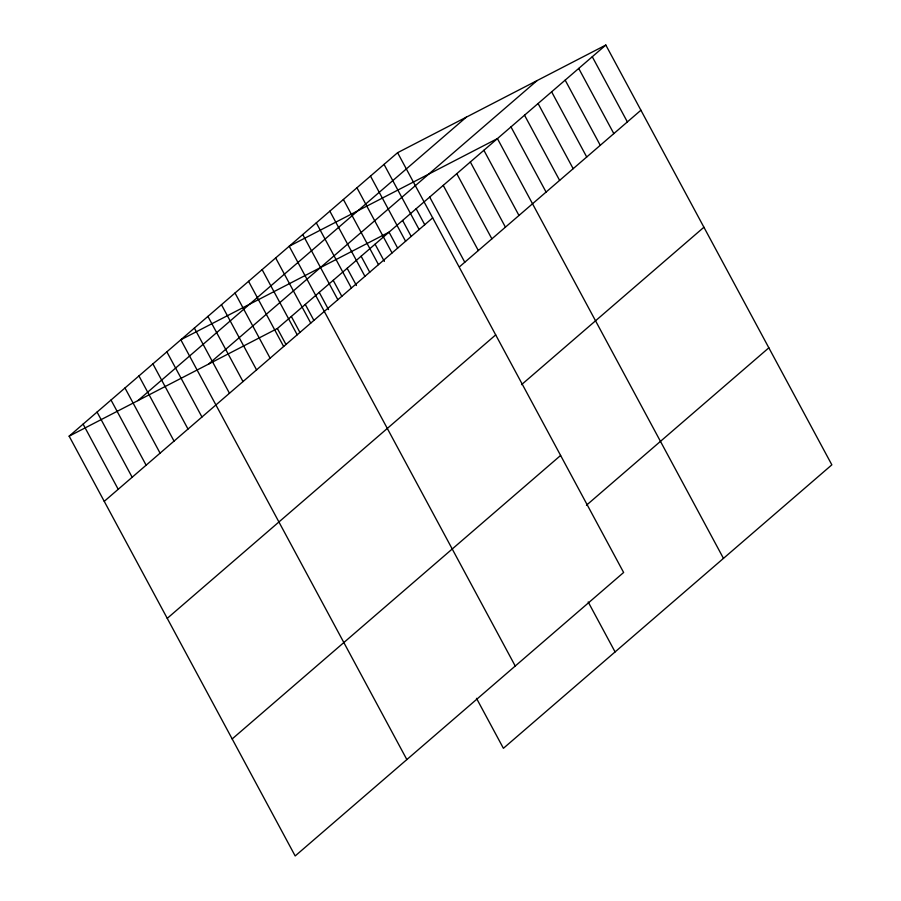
<?xml version="1.0" encoding="UTF-8"?>
<svg xmlns="http://www.w3.org/2000/svg" width="901" height="901" viewBox="0 0 901 901"><rect width="100%" height="100%" fill="white"/><g stroke="black" fill="none" stroke-linecap="round" stroke-linejoin="round"><path stroke-width="1.35" d="M397.589 152.697L623.627 572.484L295.179 855.95L69.152 436.163L397.589 152.697L605.821 45.05L831.848 464.837L503.411 748.303L476.494 698.331M137.864 400.641L466.301 117.175M208.66 364.038L537.109 80.572M69.152 436.163L277.373 328.516L605.821 45.05M104.246 501.339L432.683 217.862M459.578 266.73L640.915 110.226M167.248 618.356L495.696 334.89M521.544 384.659L703.918 227.243M232.176 738.933L560.613 455.455M586.461 505.224L768.846 347.82M592.272 56.74L627.366 121.917M578.724 68.431L613.818 133.607M565.175 80.133L600.269 145.309M551.626 91.823L586.72 156.999M538.077 103.514L573.171 168.69M524.528 115.204L559.622 180.38M510.98 126.906L546.074 192.071M723.469 558.383L497.431 138.596L289.21 246.243L515.237 666.019M483.882 150.287L518.976 215.463M470.333 161.977L505.427 227.153M456.784 173.679L491.878 238.844M443.236 185.369L478.33 250.546M429.687 197.06L464.781 262.236M416.149 208.75L424.754 224.743M384.04 164.387L419.134 229.564M402.601 220.452L411.205 236.434M370.491 176.078L405.585 241.254M397.656 248.124L389.052 232.143L180.819 339.778L406.847 759.566M588.173 601.947L615.079 651.93M356.942 187.768L392.036 252.944M375.086 244.194L384.355 261.403M343.394 199.47L378.488 264.635M361.132 256.233L369.737 272.226M329.845 211.161L364.939 276.337M347.167 268.284L356.436 285.504M316.296 222.851L351.39 288.027M333.212 280.335L341.817 296.316M302.759 234.542L337.841 299.718M319.258 292.375L328.527 309.595M305.293 304.425L313.897 320.407M275.661 257.934L310.755 323.11M291.338 316.476L299.943 332.458M262.112 269.624L297.206 334.8M277.373 328.516L285.989 344.509M248.563 281.315L283.657 346.491M235.015 293.016L270.109 358.181M221.466 304.707L256.56 369.883M207.917 316.397L243.011 381.574M194.368 328.088L229.462 393.264M166.865 351.829L201.948 417.005M152.9 363.88L187.994 429.056M138.945 375.931L174.039 441.096M124.98 387.971L160.074 453.147M111.026 400.021L146.12 465.198M97.071 412.072L132.154 477.237M83.106 424.112L118.2 489.288"/></g></svg>
